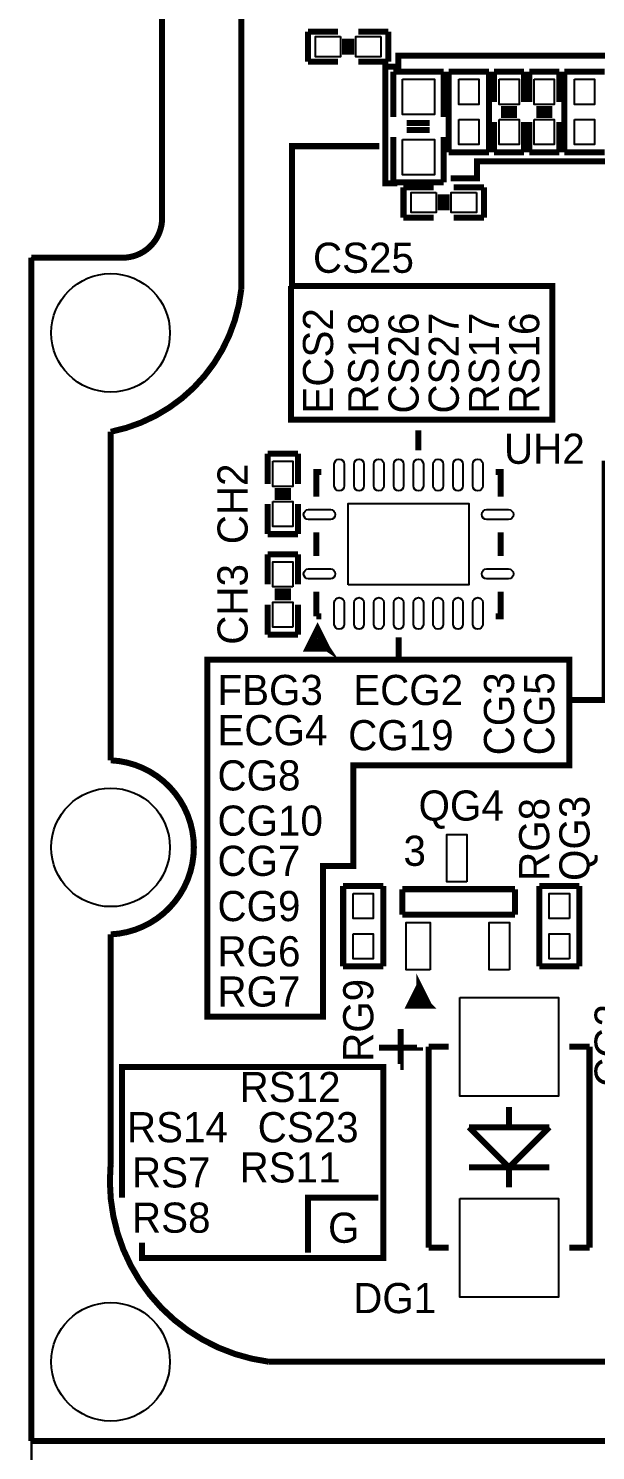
# Model space of a CAD drawing. Extents: x -0.1 to 69.1, y -3.5 to 82.6.
# Drawn here: x -0.08 to 14.25, y 25.36 to 61.29 of the extents above; entities that cross this region are included whole.
import ezdxf

# ---------------------------------------------------------------- set-up
doc = ezdxf.new("R2010")
doc.units = 0
for name, color, linetype in [('BOARD_GEOMETRY_OUTLINE', 3, 'CONTINUOUS'), ('BOARD_GEOMETRY_SILKSCREEN_', 1, 'CONTINUOUS'), ('PACKAGE_GEOMETRY_SILKSCREE', 4, 'CONTINUOUS'), ('PIN_TOP', 5, 'CONTINUOUS'), ('REF_DES_SILKSCREEN_TOP', 6, 'CONTINUOUS')]:
    doc.layers.add(name, color=color, linetype=linetype)

msp = doc.modelspace()

# ---------------------------------------------------------------- linework, layer by layer
at = {"layer": 'BOARD_GEOMETRY_OUTLINE'}
msp.add_lwpolyline([(2.29997, 55.499762), (0, 55.499762), (0, 6.09981), (0, 0), (68.999862, 0.001016), (68.999862, 6.09981), (68.999862, 60.299854), (67.399916, 60.299854, -0.414241), (66.399918, 61.299852), (66.399918, 71.09968), (65.299844, 71.09968, -0.414195), (64.299846, 72.099678), (64.299846, 82.599784), (3.299968, 82.599784), (3.299968, 56.49976, -0.414195)], format="xyb", close=True, dxfattribs=at)
for points in [[(3.299968, 56.503824), (3.299968, 82.599784)], [(3.299968, 56.49976), (3.299968, 82.599784)], [(3.299968, 56.49976), (3.299968, 71.599806)], [(0, 55.499762), (2.302002, 55.499762)], [(0, 55.499762), (2.29997, 55.499762)], [(0, 25.599644), (0, 55.499762)], [(0, 6.09981), (0, 55.499762)], [(0, 55.499762), (2.29997, 55.499762)], [(0, 6.09981), (0, 55.499762)]]:
    msp.add_lwpolyline(points, dxfattribs=at)
msp.add_lwpolyline([(2.29997, 55.499762, 0.414195), (3.299968, 56.49976)], format="xyb", dxfattribs=at)
msp.add_lwpolyline([(2.29997, 55.499762, 0.414195), (3.299968, 56.49976)], format="xyb", dxfattribs=at)
at = {"layer": 'BOARD_GEOMETRY_SILKSCREEN_', "const_width": 0.1524}
for points in [[(10.5918, 57.5056), (11.2522, 57.5056), (11.2522, 57.9374), (16.0274, 57.9374), (16.0274, 60.4012), (15.621, 60.4012), (15.621, 60.6044), (9.271, 60.6044), (9.271, 60.325), (8.9408, 60.325), (8.9408, 57.3786), (9.2456, 57.3786)], [(8.7884, 58.3184), (6.5786, 58.3184), (6.5786, 54.7878), (13.1572, 54.7878), (13.1572, 51.4096), (6.5532, 51.4096), (6.5532, 54.7878)], [(13.589, 44.323), (13.589, 42.672), (8.128, 42.672), (8.128, 40.132), (7.366, 40.132), (7.366, 36.322), (4.445, 36.322), (4.445, 45.339), (13.589, 45.339), (13.589, 44.323), (14.478, 44.323), (14.478, 50.292), (18.288, 50.292), (18.288, 49.53), (21.717, 49.53), (21.717, 49.784)], [(2.794, 30.607), (2.794, 30.226), (8.89, 30.226), (8.89, 35.052), (2.286, 35.052), (2.286, 31.75)], [(8.763, 31.75), (6.985, 31.75), (6.985, 30.353)]]:
    msp.add_lwpolyline(points, dxfattribs=at)
at = {"layer": 'PACKAGE_GEOMETRY_SILKSCREE', "const_width": 0.1524}
for points in [[(3.300222, 56.49976), (3.300222, 71.599806)], [(6.985, 61.214), (7.747, 61.214)], [(6.985, 60.452), (6.985, 61.214)], [(7.9248, 60.6298), (7.9248, 61.0362)], [(8.0772, 60.6298), (8.0772, 61.0362)], [(8.255, 61.214), (9.017, 61.214)], [(9.017, 61.214), (9.017, 60.452)], [(7.747, 60.452), (6.985, 60.452)], [(9.017, 60.452), (8.255, 60.452)], [(9.144, 60.198), (9.144, 59.055)], [(10.414, 60.198), (9.144, 60.198)], [(10.414, 59.055), (10.414, 60.198)], [(10.541, 60.198), (10.541, 58.166)], [(11.557, 60.198), (10.541, 60.198)], [(11.557, 58.166), (11.557, 60.198)], [(11.684, 60.198), (12.446, 60.198)], [(11.684, 59.436), (11.684, 60.198)], [(12.446, 60.198), (12.446, 59.436)], [(12.573, 60.198), (13.335, 60.198)], [(12.573, 59.436), (12.573, 60.198)], [(13.335, 60.198), (13.335, 59.436)], [(13.462, 60.198), (13.462, 58.166)], [(14.478, 60.198), (13.462, 60.198)], [(12.2682, 59.2582), (11.8618, 59.2582)], [(13.1572, 59.2582), (12.7508, 59.2582)], [(10.0584, 58.9026), (9.4742, 58.9026)], [(11.684, 58.166), (11.684, 58.928)], [(12.2682, 59.1058), (11.8618, 59.1058)], [(12.446, 58.928), (12.446, 58.166)], [(12.573, 58.166), (12.573, 58.928)], [(13.1572, 59.1058), (12.7508, 59.1058)], [(13.335, 58.928), (13.335, 58.166)], [(9.144, 57.404), (9.144, 58.547)], [(10.0584, 58.7248), (9.4742, 58.7248)], [(10.414, 58.547), (10.414, 57.404)], [(10.541, 58.166), (11.557, 58.166)], [(12.446, 58.166), (11.684, 58.166)], [(13.335, 58.166), (12.573, 58.166)], [(13.462, 58.166), (14.478, 58.166)], [(10.414, 57.404), (9.144, 57.404)], [(9.398, 57.277), (10.16, 57.277)], [(9.398, 56.515), (9.398, 57.277)], [(10.3378, 56.6928), (10.3378, 57.0992)], [(10.4902, 56.6928), (10.4902, 57.0992)], [(10.668, 57.277), (11.43, 57.277)], [(11.43, 57.277), (11.43, 56.515)], [(10.16, 56.515), (9.398, 56.515)], [(11.43, 56.515), (10.668, 56.515)], [(0.000254, 25.599898), (0.000254, 55.499762)], [(9.774936, 50.6349), (9.774936, 51.135026)], [(5.969, 50.546), (6.731, 50.546)], [(5.969, 49.784), (5.969, 50.546)], [(6.731, 50.546), (6.731, 49.784)], [(7.325106, 50.08499), (7.199884, 50.08499), (7.199884, 49.459896)], [(11.850116, 49.459896), (11.850116, 50.08499), (11.724894, 50.08499)], [(6.5532, 49.6062), (6.1468, 49.6062)], [(5.969, 48.514), (5.969, 49.276)], [(6.5532, 49.4538), (6.1468, 49.4538)], [(6.731, 49.276), (6.731, 48.514)], [(6.731, 48.514), (5.969, 48.514)], [(7.199884, 48.559974), (7.199884, 47.960026)], [(11.850116, 47.960026), (11.850116, 48.559974)], [(5.969, 48.006), (6.731, 48.006)], [(5.969, 47.244), (5.969, 48.006)], [(6.731, 48.006), (6.731, 47.244)], [(6.1468, 47.0662), (6.5532, 47.0662)], [(7.199884, 47.060104), (7.199884, 46.43501)], [(11.724894, 46.43501), (11.850116, 46.43501), (11.850116, 47.060104)], [(5.969, 45.974), (5.969, 46.736)], [(6.1468, 46.9138), (6.5532, 46.9138)], [(6.731, 46.736), (6.731, 45.974)], [(7.199884, 46.43501), (7.325106, 46.43501)], [(6.731, 45.974), (5.969, 45.974)], [(7.476998, 45.621956), (6.977126, 45.621956), (7.227062, 46.122082), (7.476998, 45.621956), (7.076948, 45.722032), (7.2771, 45.92193), (7.476998, 45.621956), (7.177024, 45.822108)], [(9.275064, 45.41012), (9.275064, 45.909992)], [(7.874, 39.624), (7.874, 37.592)], [(8.89, 39.624), (7.874, 39.624)], [(8.89, 37.592), (8.89, 39.624)], [(9.372346, 39.54272), (9.372346, 38.89502)], [(12.217146, 39.54272), (9.372346, 39.54272)], [(12.217146, 38.89502), (12.217146, 39.54272)], [(12.827, 39.624), (12.827, 37.592)], [(13.843, 39.624), (12.827, 39.624)], [(13.843, 37.592), (13.843, 39.624)], [(9.372346, 38.89502), (12.217146, 38.89502)], [(7.874, 37.592), (8.89, 37.592)], [(9.795002, 37.100002), (9.545066, 36.599876), (10.044938, 36.599876), (9.795002, 37.100002), (9.795002, 36.599876), (10.044938, 36.599876), (9.795002, 36.850066), (9.545066, 36.599876)], [(12.827, 37.592), (13.843, 37.592)], [(9.32942, 36.01212), (9.32942, 35.04946), (9.31926, 35.04946)], [(9.81456, 35.54476), (9.81456, 35.53714), (8.78078, 35.53714)], [(10.033, 30.48), (10.033, 35.56)], [(10.033, 35.56), (10.541, 35.56)], [(13.589, 35.56), (14.097, 35.56)], [(14.097, 35.56), (14.097, 30.48)], [(12.065, 34.036), (12.065, 33.528)], [(12.065, 32.512), (11.049, 33.528)], [(11.049, 33.528), (13.081, 33.528)], [(13.081, 33.528), (12.065, 32.512)], [(13.081, 32.512), (11.049, 32.512)], [(12.065, 32.004), (12.065, 32.512)], [(10.541, 30.48), (10.033, 30.48)], [(14.097, 30.48), (13.589, 30.48)], [(69.000116, 25.599898), (0.000254, 25.599898)]]:
    msp.add_lwpolyline(points, dxfattribs=at)
for points in [[(5.300218, 69.79285), (5.300218, 54.699916, -0.326839), (2.00025, 51.099974)], [(0.000254, 55.499762), (2.300224, 55.499762, 0.414214), (3.300222, 56.49976)], [(2.00025, 51.099974), (2.00025, 42.799762, -0.955543), (2.00025, 38.399974)], [(2.00025, 38.399974), (2.00025, 32.599884, 0.403528), (6.000242, 27.599894)], [(6.000242, 27.599894), (26.800302, 27.599894, -1.016764), (31.20009, 27.599894)]]:
    msp.add_lwpolyline(points, format="xyb", dxfattribs=at)
at = {"layer": 'PIN_TOP'}
for points in [[(7.8105, 61.087), (7.8105, 60.579), (7.1755, 60.579), (7.1755, 61.087)], [(8.8265, 61.087), (8.8265, 60.579), (8.1915, 60.579), (8.1915, 61.087)], [(9.3726, 60.0075), (10.1854, 60.0075), (10.1854, 59.1185), (9.3726, 59.1185)], [(10.795, 60.0075), (11.303, 60.0075), (11.303, 59.3725), (10.795, 59.3725)], [(11.811, 60.0075), (12.319, 60.0075), (12.319, 59.3725), (11.811, 59.3725)], [(12.7, 60.0075), (13.208, 60.0075), (13.208, 59.3725), (12.7, 59.3725)], [(13.716, 60.0075), (14.224, 60.0075), (14.224, 59.3725), (13.716, 59.3725)], [(10.795, 58.9915), (11.303, 58.9915), (11.303, 58.3565), (10.795, 58.3565)], [(11.811, 58.9915), (12.319, 58.9915), (12.319, 58.3565), (11.811, 58.3565)], [(12.7, 58.9915), (13.208, 58.9915), (13.208, 58.3565), (12.7, 58.3565)], [(13.716, 58.9915), (14.224, 58.9915), (14.224, 58.3565), (13.716, 58.3565)], [(9.3726, 58.4835), (10.1854, 58.4835), (10.1854, 57.5945), (9.3726, 57.5945)], [(10.2235, 57.15), (10.2235, 56.642), (9.5885, 56.642), (9.5885, 57.15)], [(11.2395, 57.15), (11.2395, 56.642), (10.6045, 56.642), (10.6045, 57.15)], [(6.096, 50.3555), (6.604, 50.3555), (6.604, 49.7205), (6.096, 49.7205)], [(6.096, 49.3395), (6.604, 49.3395), (6.604, 48.7045), (6.096, 48.7045)], [(7.999984, 47.234856), (7.999984, 49.28489), (11.050016, 49.28489), (11.050016, 47.234856)], [(6.604, 47.1805), (6.096, 47.1805), (6.096, 47.8155), (6.604, 47.8155)], [(6.604, 46.1645), (6.096, 46.1645), (6.096, 46.7995), (6.604, 46.7995)], [(10.998708, 39.72814), (10.490708, 39.72814), (10.490708, 40.92194), (10.998708, 40.92194)], [(8.128, 39.4335), (8.636, 39.4335), (8.636, 38.7985), (8.128, 38.7985)], [(13.589, 38.7985), (13.081, 38.7985), (13.081, 39.4335), (13.589, 39.4335)], [(10.074656, 37.5031), (9.465056, 37.5031), (9.465056, 38.6969), (10.074656, 38.6969)], [(12.07389, 37.5031), (11.56589, 37.5031), (11.56589, 38.6969), (12.07389, 38.6969)], [(8.128, 38.4175), (8.636, 38.4175), (8.636, 37.7825), (8.128, 37.7825)], [(13.589, 37.7825), (13.081, 37.7825), (13.081, 38.4175), (13.589, 38.4175)], [(10.8204, 36.8046), (13.3096, 36.8046), (13.3096, 34.3154), (10.8204, 34.3154)], [(10.8204, 31.7246), (13.3096, 31.7246), (13.3096, 29.2354), (10.8204, 29.2354)]]:
    msp.add_lwpolyline(points, close=True, dxfattribs=at)
for points in [[(7.899908, 50.285142), (7.899908, 49.734978, -1), (7.649972, 49.734978), (7.649972, 50.285142, -1)], [(8.400034, 50.285142), (8.400034, 49.734978, -1), (8.150098, 49.734978), (8.150098, 50.285142, -1)], [(8.899906, 50.285142), (8.899906, 49.734978, -1), (8.64997, 49.734978), (8.64997, 50.285142, -1)], [(9.400032, 50.285142), (9.400032, 49.734978, -1), (9.150096, 49.734978), (9.150096, 50.285142, -1)], [(9.899904, 50.285142), (9.899904, 49.734978, -1), (9.649968, 49.734978), (9.649968, 50.285142, -1)], [(10.40003, 50.285142), (10.40003, 49.734978, -1), (10.150094, 49.734978), (10.150094, 50.285142, -1)], [(10.899902, 50.285142), (10.899902, 49.734978, -1), (10.649966, 49.734978), (10.649966, 50.285142, -1)], [(11.400028, 50.285142), (11.400028, 49.734978, -1), (11.150092, 49.734978), (11.150092, 50.285142, -1)], [(7.55015, 48.885094), (6.999986, 48.885094, -1), (6.999986, 49.13503), (7.55015, 49.13503, -1)], [(12.050014, 48.885094), (11.49985, 48.885094, -1), (11.49985, 49.13503), (12.050014, 49.13503, -1)], [(7.55015, 47.38497), (6.999986, 47.38497, -1), (6.999986, 47.634906), (7.55015, 47.634906, -1)], [(12.050014, 47.38497), (11.49985, 47.38497, -1), (11.49985, 47.634906), (12.050014, 47.634906, -1)], [(7.899908, 46.785022), (7.899908, 46.234858, -1), (7.649972, 46.234858), (7.649972, 46.785022, -1)], [(8.400034, 46.785022), (8.400034, 46.234858, -1), (8.150098, 46.234858), (8.150098, 46.785022, -1)], [(8.899906, 46.785022), (8.899906, 46.234858, -1), (8.64997, 46.234858), (8.64997, 46.785022, -1)], [(9.400032, 46.785022), (9.400032, 46.234858, -1), (9.150096, 46.234858), (9.150096, 46.785022, -1)], [(9.899904, 46.785022), (9.899904, 46.234858, -1), (9.649968, 46.234858), (9.649968, 46.785022, -1)], [(10.40003, 46.785022), (10.40003, 46.234858, -1), (10.150094, 46.234858), (10.150094, 46.785022, -1)], [(10.899902, 46.785022), (10.899902, 46.234858, -1), (10.649966, 46.234858), (10.649966, 46.785022, -1)], [(11.400028, 46.785022), (11.400028, 46.234858, -1), (11.150092, 46.234858), (11.150092, 46.785022, -1)]]:
    msp.add_lwpolyline(points, format="xyb", close=True, dxfattribs=at)
for centre in [(2.00025, 53.599842), (2.00025, 40.599868), (2.00025, 27.599894)]:
    msp.add_circle(centre, 1.4986, dxfattribs=at)

# ---------------------------------------------------------------- texts
at = {"layer": 'BOARD_GEOMETRY_SILKSCREEN_', "width": 1.000333}
msp.add_text('G', height=0.762, dxfattribs=at).set_placement((7.493, 30.607))
at = {"layer": 'PACKAGE_GEOMETRY_SILKSCREE', "width": 1.000333}
msp.add_text('3', height=0.762, dxfattribs=at).set_placement((9.398, 40.132))
at = {"layer": 'REF_DES_SILKSCREEN_TOP', "width": 1.000333}
for s, p in [('CS25', (7.112, 55.118)), ('UH2', (11.938, 50.292)), ('FBG3', (4.699, 44.196)), ('ECG2', (8.128, 44.196)), ('ECG4', (4.699, 43.18)), ('CG19', (8.001, 43.053)), ('CG8', (4.699, 42.037)), ('QG4', (9.779, 41.275)), ('CG10', (4.699, 40.894)), ('CG7', (4.699, 39.878)), ('CG9', (4.699, 38.735)), ('RG6', (4.699, 37.592)), ('RG7', (4.699, 36.576)), ('RS12', (5.2578, 34.163)), ('RS14', (2.413, 33.147)), ('CS23', (5.715, 33.147)), ('RS7', (2.54, 32.004)), ('RS11', (5.2578, 32.131)), ('RS8', (2.54, 30.861)), ('DG1', (8.128, 28.829))]:
    msp.add_text(s, height=0.762, dxfattribs=at).set_placement(p)
for s, p in [('ECS2', (7.62, 51.562)), ('RS18', (8.763, 51.562)), ('CS26', (9.779, 51.562)), ('CS27', (10.795, 51.562)), ('RS17', (11.811, 51.562)), ('RS16', (12.827, 51.562)), ('CH2', (5.461, 48.259746)), ('CH3', (5.461, 45.719746)), ('CG3', (12.192, 42.925746)), ('CG5', (13.208, 42.926)), ('RG8', (13.081, 39.751)), ('QG3', (14.097, 39.751)), ('RG9', (8.636, 35.179)), ('CG2', (14.986, 34.544))]:
    msp.add_text(s, height=0.762, rotation=90, dxfattribs=at).set_placement(p)

doc.saveas('drawing.dxf')
